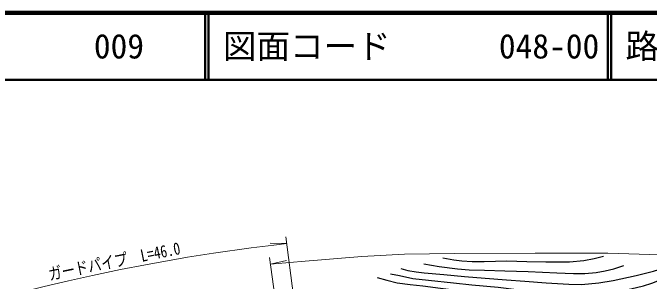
# Model space of a CAD drawing. Units: millimetres, scale not verified. Extents: x 40000 to 680000, y 20000 to 380000.
# Drawn here: x 89045 to 183936, y 339906 to 380000 of the extents above; entities that cross this region are included whole.
import ezdxf
from ezdxf.enums import TextEntityAlignment as Align

# ---------------------------------------------------------------- set-up
doc = ezdxf.new("R2010")
doc.units = ezdxf.units.MM
doc.header["$LTSCALE"] = 1000
for name, color, linetype, lineweight in [('M-BGD', 7, 'Continuous', 25), ('M-STR-HTXT', 7, 'Continuous', 13), ('M-TTL', 2, 'Continuous', 140), ('M-TTL-LINE', 7, 'Continuous', 50)]:
    doc.layers.add(name, color=color, linetype=linetype, lineweight=lineweight)
doc.layers.add('M-TTL-TXT', color=7, linetype='Continuous')
doc.styles.add('ＭＳ ゴシック', font='')
doc.styles.get('ＭＳ ゴシック').set_extended_font_data('MS Gothic')

msp = doc.modelspace()

# ---------------------------------------------------------------- linework, layer by layer
at = {"layer": 'M-BGD'}
for points in [[(153170, 343423), (154778, 343106), (155995, 342984), (157545, 342860), (159324, 342870), (162698, 342937), (165693, 342835), (168504, 342790), (170493, 342786), (172065, 342824), (174194, 342997), (175724, 343288), (177137, 343676)], [(146905, 341794), (147933, 341537), (149167, 341303), (150386, 341192), (153308, 340898), (156417, 340636), (159483, 340381), (162671, 340105), (165407, 339905), (168585, 339667), (171950, 339481), (173855, 339444), (176442, 339655), (178573, 340045), (181974, 340775), (184552, 341435), (186032, 341868), (188239, 342756)], [(145356, 341029), (146678, 340771), (148692, 340344), (151023, 340084), (154729, 339676), (157498, 339401), (161426, 339031), (164546, 338653), (166584, 338548), (170190, 338367), (175138, 338240), (177024, 338185), (178974, 338339), (181189, 338768), (183088, 339251), (184317, 339635), (185712, 340167), (187136, 340691), (188449, 341262), (190940, 342480)], [(150307, 342495), (152621, 342100), (155336, 341768), (157096, 341601), (159351, 341546), (162420, 341447), (165868, 341369), (170166, 341155), (172621, 341076), (174314, 341071), (176042, 341212), (177348, 341467), (178633, 341787), (180131, 342260)], [(143393, 340486), (144790, 340060), (146358, 339690), (148287, 339435), (150186, 339203), (152839, 338865), (155969, 338468), (159335, 338279), (163468, 338040), (168372, 337596), (172378, 337251), (174731, 337054), (177164, 336903), (177945, 336905), (179142, 336968), (180724, 337206), (182295, 337494), (183280, 337785), (184335, 338162)]]:
    msp.add_lwpolyline(points, dxfattribs=at)
at = {"layer": 'M-STR-HTXT'}
for p, q in [((133116, 320855), (129767, 346531)), ((129897, 345539), (127442, 345601)), ((130580, 318735), (127346, 343478)), ((127475, 342486), (129872, 343018))]:
    msp.add_line(p, q, dxfattribs=at)
for points in [[(81123, 335692), (83424, 336362), (87066, 337378), (90208, 338214), (93740, 339106), (97357, 339970), (100951, 340780), (105103, 341653), (108833, 342383), (115088, 343490), (118955, 344103), (124611, 344900), (127945, 345315), (129897, 345539)], [(127475, 342486), (132063, 342849), (141086, 343625), (147434, 343968), (154897, 344041), (166924, 344083), (177742, 344083), (187124, 343784), (196233, 343157), (203284, 342481), (210236, 341723), (217529, 340812), (222863, 339957), (230344, 338632), (237062, 337313), (244788, 335654), (249924, 334438), (254892, 333118), (260393, 331663), (265354, 330211), (272959, 327898), (281905, 324861), (290086, 321879), (297132, 319274)]]:
    msp.add_lwpolyline(points, dxfattribs=at)
at = {"layer": 'M-TTL'}
msp.add_line((680000, 380000), (40000, 380000), dxfattribs=at)
at = {"layer": 'M-TTL-LINE'}
for p, q in [((117750, 380000), (117750, 370000)), ((118250, 380000), (118250, 370000)), ((177750, 380000), (177750, 370000)), ((178250, 380000), (178250, 370000)), ((40000, 370000), (680000, 370000))]:
    msp.add_line(p, q, dxfattribs=at)

# ---------------------------------------------------------------- texts
at = {"layer": 'M-STR-HTXT', "style": 'ＭＳ ゴシック', "width": 0.8}
msp.add_text('ガードパイプ\u3000L=46.0', height=1833, rotation=11.407, dxfattribs=at).set_placement((104473, 341468), align=Align.BOTTOM_CENTER)
at = {"layer": 'M-TTL-TXT', "style": 'ＭＳ ゴシック'}
for s, p in [('009', (101142, 375000)), ('図面コード', (120380, 375000)), ('048-00', (161521, 375000)), ('路 線 名', (180380, 375000))]:
    msp.add_text(s, height=3666, dxfattribs=at).set_placement(p, align=Align.MIDDLE_LEFT)

doc.saveas('drawing.dxf')
